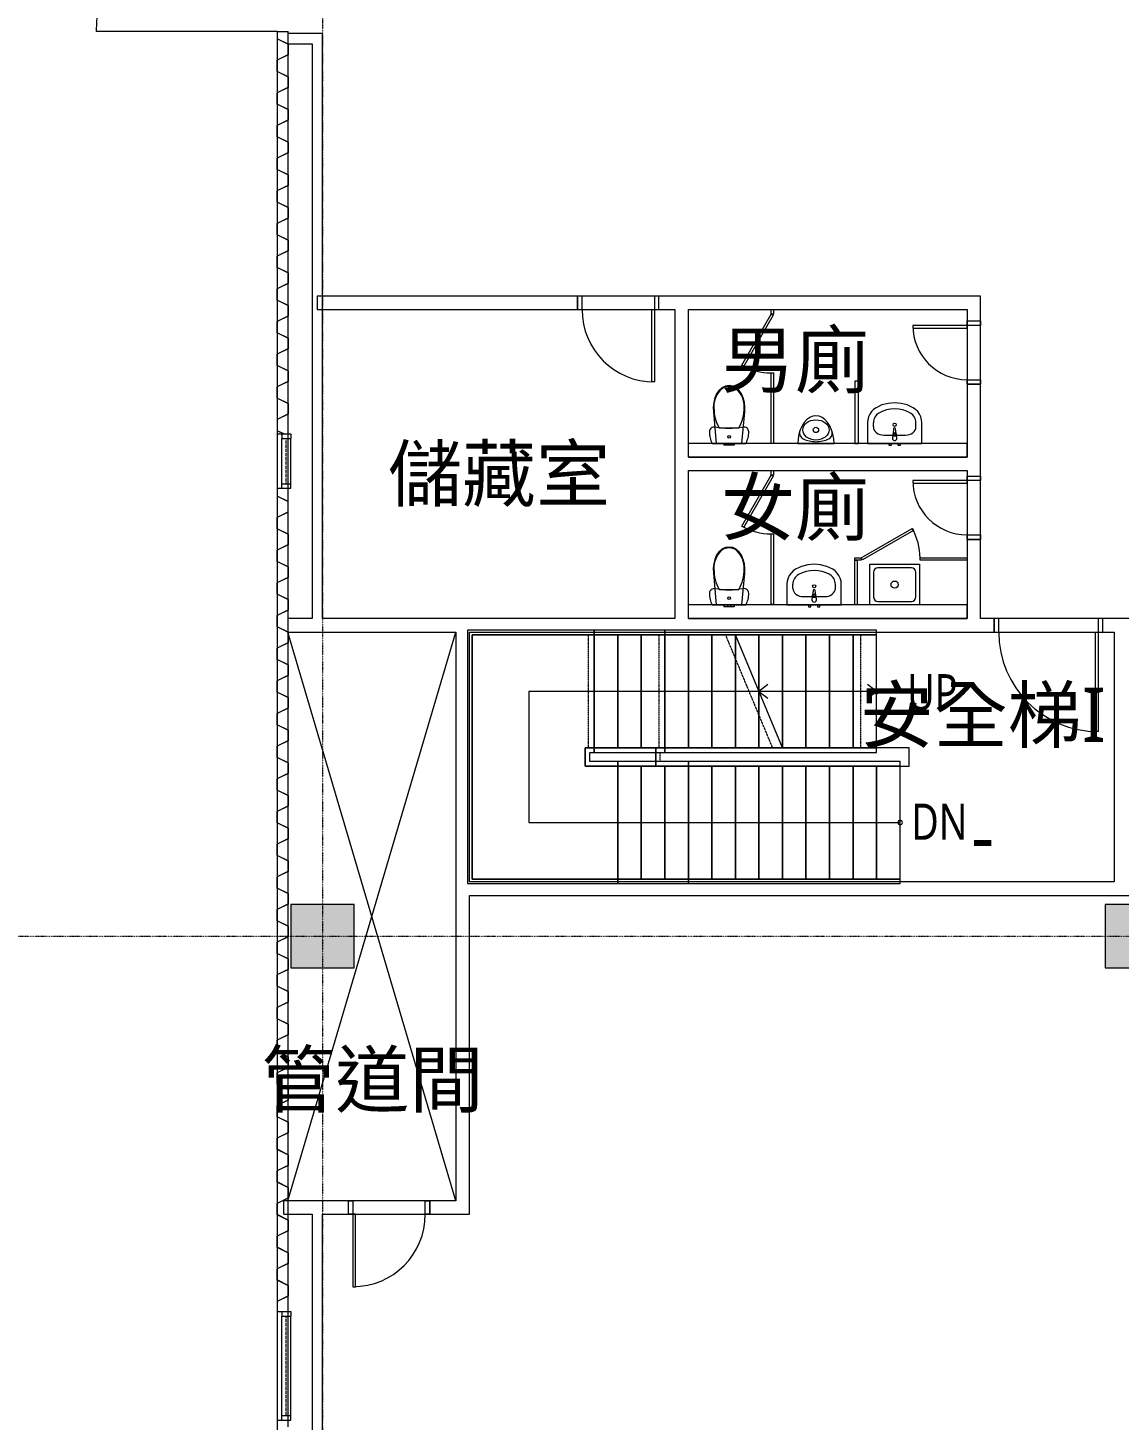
# Model space of a CAD drawing. Extents: x -32000 to 290600, y -29000 to 131250.
# Drawn here: x -3256 to 8806, y 54650 to 70039 of the extents above; entities that cross this region are included whole.
import ezdxf
from ezdxf.enums import TextEntityAlignment as Align

# ---------------------------------------------------------------- set-up
doc = ezdxf.new("R2010")
doc.units = 0
doc.header["$LTSCALE"] = 10
for name, pattern in [('H12PL3$0$HIDDEN', [0.4, 0.3, -0.1]), ('H12PL3$0$JJP_三點線', [0.9, 0.3, -0.15, 0, -0.15, 0, -0.15, 0, -0.15]), ('H12PL3$0$JJP_虛線(退縮線、投影線、地下室範圍、非屬本工程、圖面分區)', [0.45, 0.3, -0.15]), ('H12PL3$0$虛線', [0.846667, 0.423333, -0.423333]), ('XFM7P30ICA$0$H12PL3$0$HIDDEN', [0.4, 0.3, -0.1]), ('XFM7P30ICA$0$H12PL3$0$JJP_三點線', [0.9, 0.3, -0.15, 0, -0.15, 0, -0.15, 0, -0.15])]:
    doc.linetypes.add(name, pattern=pattern)
for name, color, linetype in [('H12PL3$0$A-OBJE-2D', 252, 'Continuous'), ('H12PL3$0$A-OBJE-TOIL.3D', 252, 'Continuous'), ('H12PL3$0$A-STRS', 252, 'Continuous'), ('H12PL3$0$A-TEXT', 252, 'Continuous'), ('H12PL3$0$A-WALL-EX', 252, 'Continuous'), ('H12PL3$0$A-WALL-IN', 252, 'Continuous'), ('H12PL3$0$A-ZONE', 252, 'Continuous'), ('H12PL3$0$Door', 252, 'Continuous'), ('H12PL3$0$S-COL', 252, 'Continuous'), ('H12PL3$0$S-GRID', 252, 'Continuous'), ('H12PL3$0$S-SLAB-SHOW', 252, 'Continuous'), ('H12PL3$0$Window', 252, 'Continuous'), ('XFM7P30ICA$0$H12PL3$0$A-WALL-EX', 252, 'Continuous'), ('XFM7P30ICA$0$H12PL3$0$A-WALL-IN', 252, 'Continuous'), ('XFM7P30ICA$0$H12PL3$0$Door', 252, 'Continuous'), ('XFM7P30ICA$0$H12PL3$0$Hattch', 252, 'Continuous'), ('XFM7P30ICA$0$H12PL3$0$S-COL', 252, 'Continuous'), ('XFM7P30ICA$0$H12PL3$0$S-GRID', 252, 'Continuous'), ('XFM7P30ICA$0$H12PL3$0$Window', 252, 'Continuous')]:
    doc.layers.add(name, color=color, linetype=linetype)
doc.styles.add('H12PL3$0$Standard', font='', dxfattribs={"width": 0.8})
doc.styles.get('H12PL3$0$Standard').set_extended_font_data('Microsoft JhengHei')

# ---------------------------------------------------------------- blocks, each defined once
blk = doc.blocks.new('H12PL3')
at = {"layer": 'H12PL3$0$A-OBJE-2D', "lineweight": 0}
for p, q in [((-380.5, 57075), (1475, 63360)), ((1475, 57075), (-380.5, 63360))]:
    blk.add_line(p, q, dxfattribs=at)
at = {"layer": 'H12PL3$0$A-OBJE-TOIL.3D', "lineweight": 0}
for p, q in [((4386.06, 65618.04), (4495, 65618.04)), ((4495, 65618.04), (4603.94, 65618.04)), ((6090.22, 65628.27), (6090.22, 65674.09)), ((6559.78, 65628.27), (6559.78, 65674.09)), ((4454.69, 65445), (4438, 65445)), ((4438, 65445), (4438, 65425)), ((4454.69, 65425), (4438, 65425)), ((4479, 65445), (4454.69, 65445)), ((4479, 65425), (4454.69, 65425)), ((4483.69, 65445), (4479, 65445)), ((4479, 65445), (4479, 65425)), ((4483.69, 65425), (4479, 65425)), ((4495, 65445), (4483.69, 65445)), ((4495, 65425), (4483.69, 65425)), ((4506.31, 65445), (4495, 65445)), ((4506.31, 65425), (4495, 65425)), ((4511, 65445), (4506.31, 65445)), ((4511, 65425), (4506.31, 65425)), ((4511, 65445), (4511, 65425)), ((4535.31, 65445), (4511, 65445)), ((4535.31, 65425), (4511, 65425)), ((4552, 65445), (4535.31, 65445)), ((4552, 65425), (4535.31, 65425)), ((4552, 65445), (4552, 65425)), ((6206.17, 65537.32), (6443.83, 65537.32)), ((6311.4, 65527.23), (6311.4, 65542.1)), ((6338.6, 65527.23), (6311.4, 65527.23)), ((6338.6, 65542.1), (6338.6, 65527.23)), ((6090, 64020), (6090, 63750)), ((6510, 64070), (6140, 64070)), ((6560, 63750), (6560, 64020)), ((5200.22, 63843.27), (5200.22, 63889.09)), ((5669.78, 63843.27), (5669.78, 63889.09)), ((4386.06, 63833.04), (4495, 63833.04)), ((4495, 63833.04), (4603.94, 63833.04)), ((5316.17, 63752.32), (5553.83, 63752.32)), ((5421.4, 63742.23), (5421.4, 63757.1)), ((5448.6, 63742.23), (5421.4, 63742.23)), ((5448.6, 63757.1), (5448.6, 63742.23)), ((4454.69, 63660), (4438, 63660)), ((4438, 63660), (4438, 63640)), ((4454.69, 63640), (4438, 63640)), ((4479, 63660), (4454.69, 63660)), ((4479, 63640), (4454.69, 63640)), ((4483.69, 63660), (4479, 63660)), ((4479, 63660), (4479, 63640)), ((4483.69, 63640), (4479, 63640)), ((4495, 63660), (4483.69, 63660)), ((4495, 63640), (4483.69, 63640)), ((4506.31, 63660), (4495, 63660)), ((4506.31, 63640), (4495, 63640)), ((4511, 63660), (4506.31, 63660)), ((4511, 63640), (4506.31, 63640)), ((4511, 63660), (4511, 63640)), ((4535.31, 63660), (4511, 63660)), ((4535.31, 63640), (4511, 63640)), ((4552, 63660), (4535.31, 63660)), ((4552, 63640), (4535.31, 63640)), ((4552, 63660), (4552, 63640)), ((6140, 63700), (6510, 63700))]:
    blk.add_line(p, q, dxfattribs=at)
at = {"layer": 'H12PL3$0$A-OBJE-TOIL.3D', "lineweight": 0, "flags": 128}
for points in [[(4981.65, 66862.5), (4656.65, 66299.58), (4635, 66312.08), (4960, 66875)], [(4985, 66875), (4960, 66875), (4960, 66925), (4985, 66925)], [(4985, 65445), (4960, 65445), (4960, 66225), (4985, 66225)], [(4664.42, 65898.43), (4652.02, 65948.17), (4633, 65995.11), (4607.4, 66032.31), (4574.36, 66060.82), (4536.05, 66078.78), (4495, 66085), (4453.95, 66078.78), (4415.64, 66060.82), (4382.6, 66032.31), (4357, 65995.11), (4337.98, 65948.17), (4325.58, 65898.43), (4320.09, 65847.08), (4321.65, 65795.38), (4354.03, 65445), (4635.97, 65445), (4668.35, 65795.38), (4669.91, 65847.08)], [(5885, 65445), (5925, 65445), (5925, 66135), (5885, 66135)], [(6625, 65445), (6625, 65674.09), (6622.11, 65707.81), (6613.51, 65740.46), (6599.5, 65770.98), (6580.51, 65798.41), (6557.15, 65821.86), (6530.17, 65840.59), (6464.98, 65870.53), (6395.96, 65888.83), (6325, 65894.99), (6254.04, 65888.83), (6185.02, 65870.53), (6119.83, 65840.59), (6092.85, 65821.86), (6069.49, 65798.41), (6050.5, 65770.98), (6036.49, 65740.46), (6027.89, 65707.81), (6025, 65674.09), (6025, 65445)], [(5655, 65445), (5651.96, 65497.96), (5642.94, 65549.32), (5628.21, 65597.5), (5608.21, 65641.05), (5583.56, 65678.64), (5555, 65709.14), (5523.4, 65731.61), (5489.73, 65745.37), (5455, 65750), (5420.27, 65745.37), (5386.6, 65731.61), (5355, 65709.14), (5326.44, 65678.64), (5301.79, 65641.05), (5281.79, 65597.5), (5267.06, 65549.32), (5258.04, 65497.96), (5255, 65445), (5455, 65445)], [(4681.77, 65445), (4688.87, 65460.07), (4695.07, 65475.54), (4700.36, 65491.34), (4704.71, 65507.43), (4708.11, 65523.74), (4710.55, 65540.22), (4712.01, 65556.82), (4712.5, 65573.48), (4711.22, 65585.01), (4707.43, 65595.98), (4701.33, 65605.85), (4693.21, 65614.15), (4683.46, 65620.45), (4672.57, 65624.47), (4661.06, 65625.99), (4649.5, 65624.95), (4611.22, 65618.17), (4572.64, 65613.31), (4533.87, 65610.39), (4495, 65609.42), (4456.13, 65610.39), (4417.36, 65613.31), (4378.78, 65618.17), (4340.5, 65624.95), (4328.94, 65625.99), (4317.43, 65624.47), (4306.54, 65620.45), (4296.79, 65614.15), (4288.67, 65605.85), (4282.57, 65595.98), (4278.78, 65585.01), (4277.5, 65573.48), (4277.99, 65556.82), (4279.45, 65540.22), (4281.89, 65523.74), (4285.29, 65507.43), (4289.64, 65491.34), (4294.93, 65475.54), (4301.13, 65460.07), (4308.23, 65445)], [(6288.5, 65445), (6261.5, 65445), (6261.5, 65425), (6288.5, 65425)], [(6388.5, 65445), (6361.5, 65445), (6361.5, 65425), (6388.5, 65425)], [(4985, 65095), (4960, 65095), (4960, 65145), (4985, 65145)], [(4981.65, 65082.5), (4656.65, 64519.58), (4635, 64532.08), (4960, 65095)], [(5956.08, 64180), (6519, 64505), (6531.5, 64483.35), (5968.58, 64158.35)], [(4985, 63665), (4960, 63665), (4960, 64445), (4985, 64445)], [(4664.42, 64113.43), (4652.02, 64163.17), (4633, 64210.11), (4607.4, 64247.31), (4574.36, 64275.82), (4536.05, 64293.78), (4495, 64300), (4453.95, 64293.78), (4415.64, 64275.82), (4382.6, 64247.31), (4357, 64210.11), (4337.98, 64163.17), (4325.58, 64113.43), (4320.09, 64062.08), (4321.65, 64010.38), (4354.03, 63660), (4635.97, 63660), (4668.35, 64010.38), (4669.91, 64062.08)], [(5956.08, 64180), (5956.08, 64155), (5885, 64155), (5885, 64180)], [(7125, 64180), (7125, 64155), (6606.08, 64155), (6606.08, 64180)], [(5735, 63660), (5735, 63889.09), (5732.11, 63922.81), (5723.51, 63955.46), (5709.5, 63985.98), (5690.51, 64013.41), (5667.15, 64036.86), (5640.17, 64055.59), (5574.98, 64085.53), (5505.96, 64103.83), (5435, 64109.99), (5364.04, 64103.83), (5295.02, 64085.53), (5229.83, 64055.59), (5202.85, 64036.86), (5179.49, 64013.41), (5160.5, 63985.98), (5146.49, 63955.46), (5137.89, 63922.81), (5135, 63889.09), (5135, 63660)], [(5910, 63660), (5885, 63660), (5885, 64155), (5910, 64155)], [(6050, 64110), (6600, 64110), (6600, 63660), (6050, 63660)], [(4681.77, 63660), (4688.87, 63675.07), (4695.07, 63690.54), (4700.36, 63706.34), (4704.71, 63722.43), (4708.11, 63738.74), (4710.55, 63755.22), (4712.01, 63771.82), (4712.5, 63788.48), (4711.22, 63800.01), (4707.43, 63810.98), (4701.33, 63820.85), (4693.21, 63829.15), (4683.46, 63835.45), (4672.57, 63839.47), (4661.06, 63840.99), (4649.5, 63839.95), (4611.22, 63833.17), (4572.64, 63828.31), (4533.87, 63825.39), (4495, 63824.42), (4456.13, 63825.39), (4417.36, 63828.31), (4378.78, 63833.17), (4340.5, 63839.95), (4328.94, 63840.99), (4317.43, 63839.47), (4306.54, 63835.45), (4296.79, 63829.15), (4288.67, 63820.85), (4282.57, 63810.98), (4278.78, 63800.01), (4277.5, 63788.48), (4277.99, 63771.82), (4279.45, 63755.22), (4281.89, 63738.74), (4285.29, 63722.43), (4289.64, 63706.34), (4294.93, 63690.54), (4301.13, 63675.07), (4308.23, 63660)], [(5398.5, 63660), (5371.5, 63660), (5371.5, 63640), (5398.5, 63640)], [(5498.5, 63660), (5471.5, 63660), (5471.5, 63640), (5498.5, 63640)]]:
    blk.add_lwpolyline(points, close=True, dxfattribs=at)
for points in [[(6350, 65502.32), (6346, 65544.27, 0.12101958), (6342.73, 65553.78), (6336.1, 65606.72, 0.88256628), (6313.9, 65606.72), (6307.27, 65553.78, 0.12101958), (6304, 65544.27), (6300, 65502.32, 1)], [(5460, 63717.32), (5456, 63759.27, 0.12101958), (5452.73, 63768.78), (5446.1, 63821.72, 0.88256628), (5423.9, 63821.72), (5417.27, 63768.78, 0.12101958), (5414, 63759.27), (5410, 63717.32, 1)]]:
    blk.add_lwpolyline(points, format="xyb", close=True, dxfattribs=at)
for points in [[(7125, 65445), (4045, 65445)], [(4045, 65295), (4045, 65445)], [(7125, 65295), (7125, 65445)], [(4045, 65295), (7125, 65295)], [(7125, 63660), (4045, 63660)], [(4045, 63510), (4045, 63660)], [(7125, 63510), (7125, 63660)], [(4045, 63510), (7125, 63510)]]:
    blk.add_lwpolyline(points, dxfattribs=at)
at = {"layer": 'H12PL3$0$A-OBJE-TOIL.3D', "lineweight": 0}
for centre, radius in [((5455, 65595), 30), ((6325, 65652.14), 17.5), ((5435, 63867.14), 17.5), ((6325, 63885), 40)]:
    blk.add_circle(centre, radius, dxfattribs=at)
for centre, radius, start, end in [((4960, 66875), 650, 240, 270), ((5343.21, 65560.27), 70.02, 169.18547, 244.54742), ((5566.79, 65560.27), 70.02, 295.452578, 10.81453), ((6325, 65542.37), 21.09, 32.771025, 147.228975), ((5455, 65795.15), 330.15, 244.547422, 270), ((5455, 65795.15), 330.15, 270, 295.452578), ((6325, 65542.1), 13.6, 0, 180), ((4960, 65095), 650, 240, 270), ((5956.08, 64180), 650, 0, 30), ((6140, 64020), 50, 90, 180), ((6510, 64020), 50, 0, 90), ((5435, 63757.37), 21.09, 32.771025, 147.228975), ((5435, 63757.1), 13.6, 0, 180), ((6140, 63750), 50, 180, 270), ((6510, 63750), 50, 270, 0)]:
    blk.add_arc(centre, radius, start, end, dxfattribs=at)
for centre, major_axis, ratio, start_param, end_param in [((4584.46, 65857.3), (0, 257.06), 0.99937656, 0.7259352, 1.62652376), ((4495.81, 65937.76), (0, 138.61), 0.99937656, 0.00586087, 0.63250464), ((4494.19, 65937.76), (0, 138.61), 0.99937656, 5.65068079, 6.27732457), ((4405.54, 65857.3), (0, 257.06), 0.99937656, 4.65665775, 5.55724631), ((4753.1, 65832.94), (0, 425.52), 0.99937656, 1.5471782, 2.10019876), ((4236.9, 65832.94), (0, 425.52), 0.99937656, 4.18298425, 4.7360048), ((6206.15, 65674.09), (0, 121.2), 0.95652174, 0.49697483, 1.57079633), ((6325, 65445), (0, 381.82), 0.95652174, 5.78621047, 6.78016015), ((6443.85, 65674.09), (0, 121.2), 0.95652174, 4.71238898, 5.78621048), ((6206.3, 65628.27), (116.07, 0), 0.78364566, 3.14159265, 4.71238898), ((6443.7, 65628.27), (116.07, 0), 0.78364566, 4.71238898, 6.28318531), ((4584.46, 64072.3), (0, 257.06), 0.99937656, 0.7259352, 1.62652376), ((4495.81, 64152.76), (0, 138.61), 0.99937656, 0.00586087, 0.63250464), ((4494.19, 64152.76), (0, 138.61), 0.99937656, 5.65068079, 6.27732457), ((4405.54, 64072.3), (0, 257.06), 0.99937656, 4.65665775, 5.55724631), ((4753.1, 64047.94), (0, 425.52), 0.99937656, 1.5471782, 2.10019876), ((4236.9, 64047.94), (0, 425.52), 0.99937656, 4.18298425, 4.7360048), ((5435, 63660), (0, 381.82), 0.95652174, 5.78621047, 6.78016015), ((5316.15, 63889.09), (0, 121.2), 0.95652174, 0.49697483, 1.57079633), ((5553.85, 63889.09), (0, 121.2), 0.95652174, 4.71238898, 5.78621048), ((5316.3, 63843.27), (116.07, 0), 0.78364566, 3.14159265, 4.71238898), ((5553.7, 63843.27), (116.07, 0), 0.78364566, 4.71238898, 6.28318531)]:
    blk.add_ellipse(centre, major_axis=major_axis, ratio=ratio, start_param=start_param, end_param=end_param, dxfattribs=at)
for centre, major_axis, ratio in [((5455, 65595), (145, 0), 0.77241379), ((4495, 65519.98), (15, 0), 0.99972383), ((4495, 63734.98), (15, 0), 0.99972383)]:
    blk.add_ellipse(centre, major_axis=major_axis, ratio=ratio, dxfattribs=at)
at = {"layer": 'H12PL3$0$A-STRS', "linetype": 'H12PL3$0$JJP_虛線(退縮線、投影線、地下室範圍、非屬本工程、圖面分區)', "lineweight": 0}
for p, q in [((3785, 63380), (1605, 63380)), ((1605, 63380), (1605, 60580)), ((1655, 60630), (1655, 63330)), ((1655, 63330), (3785, 63330)), ((1655, 63330), (1655, 60630)), ((3785, 63330), (1655, 63330)), ((2937.34, 63330), (2937.34, 62080)), ((3717.34, 63330), (3717.34, 62080)), ((4435.89, 63380), (3785, 63380)), ((3785, 63380), (3785, 63330)), ((3785, 63330), (3785, 63380)), ((3785, 63330), (4456.69, 63330)), ((3785, 62080), (3785, 63330)), ((3785, 62080), (3785, 63330)), ((3785, 62080), (3785, 63330)), ((4045, 63330), (3785, 63330)), ((3785, 63330), (3785, 62080)), ((3785, 62080), (3785, 63330)), ((4045, 62080), (4045, 63330)), ((4305, 63330), (4045, 63330)), ((4045, 63330), (4045, 62080)), ((4045, 62080), (4045, 63330)), ((4305, 62080), (4305, 63330)), ((4456.69, 63330), (4305, 63330)), ((4305, 63330), (4305, 62080)), ((4305, 62080), (4305, 63330)), ((4976.69, 62080), (4456.69, 63330)), ((5945.91, 63330), (5945.91, 62080)), ((5945.91, 63330), (5945.91, 62080)), ((4565, 62080), (4565, 63069.64)), ((4565, 63069.64), (4565, 62080)), ((4565, 62080), (4565, 63069.64)), ((4825, 62080), (4825, 62444.64)), ((4825, 62444.64), (4825, 62080)), ((4825, 62080), (4825, 62444.64)), ((3785, 62080), (3685, 62080)), ((3685, 62080), (3685, 61880)), ((3685, 61880), (3685, 62080)), ((3685, 62080), (3785, 62080)), ((3735, 61930), (3735, 62030)), ((3735, 62030), (3785, 62030)), ((4976.69, 62080), (3785, 62080)), ((3785, 62080), (3785, 62030)), ((3785, 62030), (3785, 62080)), ((3785, 62080), (4045, 62080)), ((3785, 62030), (4997.49, 62030)), ((4045, 62080), (4305, 62080)), ((4305, 62080), (4565, 62080)), ((4565, 62080), (4825, 62080)), ((4825, 62080), (4976.69, 62080)), ((3265, 61880), (3265, 60630)), ((3685, 61880), (4045, 61880)), ((4045, 61880), (3685, 61880)), ((4045, 61930), (3735, 61930)), ((4045, 61880), (4045, 61930)), ((6385, 61930), (4045, 61930)), ((4045, 61930), (4045, 61880)), ((4045, 61880), (6385, 61880)), ((4045, 61880), (4045, 60630)), ((4045, 61880), (4045, 60630)), ((4045, 61880), (4045, 60630)), ((4045, 60630), (4045, 61880)), ((4305, 61880), (4045, 61880)), ((4045, 61880), (4045, 60630)), ((4305, 61880), (4305, 60630)), ((4305, 60630), (4305, 61880)), ((4305, 61880), (4305, 60630)), ((4565, 61880), (4305, 61880)), ((4565, 61880), (4565, 60630)), ((4565, 60630), (4565, 61880)), ((4565, 61880), (4565, 60630)), ((4825, 61880), (4565, 61880)), ((4825, 61880), (4825, 60630)), ((4825, 60630), (4825, 61880)), ((4825, 61880), (4825, 60630)), ((5085, 61880), (4825, 61880)), ((5085, 61880), (5085, 60630)), ((5085, 60630), (5085, 61880)), ((5085, 61880), (5085, 60630)), ((5345, 61880), (5085, 61880)), ((5345, 61880), (5345, 60630)), ((5345, 60630), (5345, 61880)), ((5345, 61880), (5345, 60630)), ((5605, 61880), (5345, 61880)), ((5605, 61880), (5605, 60630)), ((5605, 60630), (5605, 61880)), ((5605, 61880), (5605, 60630)), ((5865, 61880), (5605, 61880)), ((5865, 61880), (5865, 60630)), ((5865, 60630), (5865, 61880)), ((5865, 61880), (5865, 60630)), ((6125, 61880), (5865, 61880)), ((6125, 61880), (6125, 60630)), ((6125, 60630), (6125, 61880)), ((6125, 61880), (6125, 60630)), ((6385, 61880), (6125, 61880)), ((6385, 61880), (6385, 61930)), ((6385, 60630), (6385, 61880)), ((1605, 60580), (4045, 60580)), ((4045, 60630), (1655, 60630)), ((1655, 60630), (4045, 60630)), ((4045, 60580), (4045, 60630)), ((6385, 60630), (4045, 60630)), ((4045, 60630), (4045, 60580)), ((4045, 60630), (4305, 60630)), ((4045, 60580), (6385, 60580)), ((4305, 60630), (4565, 60630)), ((4565, 60630), (4825, 60630)), ((4825, 60630), (5085, 60630)), ((5085, 60630), (5345, 60630)), ((5345, 60630), (5605, 60630)), ((5605, 60630), (5865, 60630)), ((5865, 60630), (6125, 60630)), ((6125, 60630), (6385, 60630)), ((6385, 60580), (6385, 60630))]:
    blk.add_line(p, q, dxfattribs=at)
at = {"layer": 'H12PL3$0$A-STRS', "lineweight": 0}
for p, q in [((3005, 63380), (1605, 63380)), ((1605, 63380), (1605, 60580)), ((1655, 60630), (1655, 63330)), ((1655, 63330), (3005, 63330)), ((1655, 63330), (1655, 60630)), ((2937.34, 63330), (1655, 63330)), ((1655, 63330), (1655, 60630)), ((3005, 63330), (1655, 63330)), ((3005, 63330), (2937.34, 63330)), ((6125, 63380), (3005, 63380)), ((3005, 63380), (3005, 63330)), ((3005, 63330), (3005, 63380)), ((3005, 63330), (6125, 63330)), ((6125, 63330), (3005, 63330)), ((3005, 62080), (3005, 63330)), ((3005, 62080), (3005, 63330)), ((3005, 62080), (3005, 63330)), ((3265, 63330), (3005, 63330)), ((3005, 63330), (3005, 62080)), ((3005, 62080), (3005, 63330)), ((3265, 62080), (3265, 63330)), ((3525, 63330), (3265, 63330)), ((3265, 63330), (3265, 62080)), ((3265, 62080), (3265, 63330)), ((3525, 62080), (3525, 63330)), ((3785, 63330), (3525, 63330)), ((3525, 63330), (3525, 62080)), ((3525, 62080), (3525, 63330)), ((3785, 62080), (3785, 63330)), ((4045, 63330), (3785, 63330)), ((3785, 63330), (3785, 62080)), ((3785, 62080), (3785, 63330)), ((4045, 62080), (4045, 63330)), ((4305, 63330), (4045, 63330)), ((4045, 63330), (4045, 62080)), ((4045, 62080), (4045, 63330)), ((4305, 62080), (4305, 63330)), ((4565, 63330), (4305, 63330)), ((4305, 63330), (4305, 62080)), ((4305, 62080), (4305, 63330)), ((6125, 63380), (4544.2, 63380)), ((4565, 63330), (6125, 63330)), ((6125, 63330), (4565, 63330)), ((4825, 63330), (4565, 63330)), ((5085, 62080), (4565, 63330)), ((4565, 62080), (4565, 63330)), ((4825, 63330), (4565, 63330)), ((4565, 63330), (4565, 62080)), ((4565, 62080), (4565, 63330)), ((4825, 62705), (4825, 63330)), ((5085, 63330), (4825, 63330)), ((4825, 63330), (4825, 62705)), ((4825, 62705), (4825, 63330)), ((4825, 62080), (4825, 63330)), ((5085, 63330), (4825, 63330)), ((4825, 63330), (4825, 62080)), ((4825, 62080), (4825, 63330)), ((5085, 62080), (5085, 63330)), ((5345, 63330), (5085, 63330)), ((5085, 63330), (5085, 62080)), ((5085, 62080), (5085, 63330)), ((5085, 62080), (5085, 63330)), ((5345, 63330), (5085, 63330)), ((5085, 63330), (5085, 62080)), ((5085, 62080), (5085, 63330)), ((5345, 62080), (5345, 63330)), ((5605, 63330), (5345, 63330)), ((5345, 63330), (5345, 62080)), ((5345, 62080), (5345, 63330)), ((5345, 62080), (5345, 63330)), ((5605, 63330), (5345, 63330)), ((5345, 63330), (5345, 62080)), ((5345, 62080), (5345, 63330)), ((5605, 62080), (5605, 63330)), ((5865, 63330), (5605, 63330)), ((5605, 63330), (5605, 62080)), ((5605, 62080), (5605, 63330)), ((5605, 62080), (5605, 63330)), ((5865, 63330), (5605, 63330)), ((5605, 63330), (5605, 62080)), ((5605, 62080), (5605, 63330)), ((5865, 62080), (5865, 63330)), ((6125, 63330), (5865, 63330)), ((5865, 63330), (5865, 62080)), ((5865, 62080), (5865, 63330)), ((5865, 62080), (5865, 63330)), ((6125, 63330), (5865, 63330)), ((5865, 63330), (5865, 62080)), ((5865, 62080), (5865, 63330)), ((6125, 63330), (6125, 63380)), ((6125, 63330), (6125, 63380)), ((6125, 62080), (6125, 63330)), ((6125, 62080), (6125, 63330)), ((6125, 62080), (6125, 63330)), ((6125, 62080), (6125, 63330)), ((3005, 62705), (2280, 62705)), ((2280, 62705), (2280, 61255)), ((5865, 62705), (3005, 62705)), ((4925, 62780), (4825, 62705)), ((5865, 62705), (4825, 62705)), ((4825, 62705), (4925, 62630)), ((6125, 62705), (5865, 62705)), ((6125, 62705), (5865, 62705)), ((6125, 62705), (6025, 62780)), ((6025, 62630), (6125, 62705)), ((3005, 62080), (2905, 62080)), ((2905, 62080), (2905, 61880)), ((2905, 61880), (2905, 62080)), ((2905, 62080), (2937.34, 62080)), ((2905, 61880), (2905, 62080)), ((2905, 62080), (3005, 62080)), ((2937.34, 62080), (3005, 62080)), ((2955, 61930), (2955, 62030)), ((2955, 62030), (3005, 62030)), ((6125, 62080), (3005, 62080)), ((3005, 62080), (3005, 62030)), ((3005, 62030), (3005, 62080)), ((3005, 62080), (6125, 62080)), ((3005, 62080), (3265, 62080)), ((3005, 62030), (6125, 62030)), ((3265, 62080), (3525, 62080)), ((3525, 62080), (3785, 62080)), ((3785, 62080), (4045, 62080)), ((4045, 62080), (4305, 62080)), ((4305, 62080), (4565, 62080)), ((4565, 62080), (4825, 62080)), ((4825, 62080), (5085, 62080)), ((6125, 62080), (5085, 62080)), ((5085, 62080), (6125, 62080)), ((5085, 62080), (5345, 62080)), ((5085, 62080), (5345, 62080)), ((5105.8, 62030), (6125, 62030)), ((5345, 62080), (5605, 62080)), ((5345, 62080), (5605, 62080)), ((5605, 62080), (5865, 62080)), ((5605, 62080), (5865, 62080)), ((5865, 62080), (6125, 62080)), ((5865, 62080), (6125, 62080)), ((6125, 62030), (6125, 62080)), ((6125, 62030), (6125, 62080)), ((2905, 61880), (3265, 61880)), ((3265, 61880), (2905, 61880)), ((3265, 61880), (2905, 61880)), ((3265, 61930), (2955, 61930)), ((3265, 61880), (3265, 61930)), ((6385, 61930), (3265, 61930)), ((3265, 61930), (3265, 61880)), ((3265, 61880), (6385, 61880)), ((6385, 61880), (3265, 61880)), ((3265, 61880), (3265, 60630)), ((3265, 61880), (3265, 60630)), ((3265, 60630), (3265, 61880)), ((3525, 61880), (3265, 61880)), ((3265, 61880), (3265, 60630)), ((3525, 61880), (3525, 60630)), ((3525, 60630), (3525, 61880)), ((3525, 61880), (3525, 60630)), ((3785, 61880), (3525, 61880)), ((3785, 61880), (3785, 60630)), ((3785, 60630), (3785, 61880)), ((3785, 61880), (3785, 60630)), ((4045, 61880), (3785, 61880)), ((4045, 61880), (4045, 60630)), ((4045, 60630), (4045, 61880)), ((4045, 61880), (4045, 60630)), ((4305, 61880), (4045, 61880)), ((4305, 61880), (4305, 60630)), ((4305, 60630), (4305, 61880)), ((4305, 61880), (4305, 60630)), ((4565, 61880), (4305, 61880)), ((4565, 61880), (4565, 60630)), ((4565, 60630), (4565, 61880)), ((4565, 61880), (4565, 60630)), ((4825, 61880), (4565, 61880)), ((4825, 61880), (4825, 60630)), ((4825, 60630), (4825, 61880)), ((4825, 61880), (4825, 60630)), ((5085, 61880), (4825, 61880)), ((5085, 61880), (5085, 60630)), ((5085, 60630), (5085, 61880)), ((5085, 61880), (5085, 60630)), ((5345, 61880), (5085, 61880)), ((5345, 61880), (5345, 60630)), ((5345, 60630), (5345, 61880)), ((5345, 61880), (5345, 60630)), ((5605, 61880), (5345, 61880)), ((5605, 61880), (5605, 60630)), ((5605, 60630), (5605, 61880)), ((5605, 61880), (5605, 60630)), ((5865, 61880), (5605, 61880)), ((5865, 61880), (5865, 60630)), ((5865, 60630), (5865, 61880)), ((5865, 61880), (5865, 60630)), ((6125, 61880), (5865, 61880)), ((6125, 61880), (6125, 60630)), ((6125, 60630), (6125, 61880)), ((6125, 61880), (6125, 60630)), ((6385, 61880), (6125, 61880)), ((6385, 61880), (6385, 61930)), ((6385, 60630), (6385, 61880)), ((6385, 60630), (6385, 61880)), ((2280, 61255), (3265, 61255)), ((3265, 61255), (6125, 61255)), ((6125, 61255), (6385, 61255)), ((1605, 60580), (3265, 60580)), ((3265, 60630), (1655, 60630)), ((1655, 60630), (3265, 60630)), ((1655, 60630), (3265, 60630)), ((3265, 60580), (3265, 60630)), ((6385, 60630), (3265, 60630)), ((3265, 60630), (3265, 60580)), ((3265, 60630), (6385, 60630)), ((3265, 60630), (3525, 60630)), ((3265, 60580), (6385, 60580)), ((3525, 60630), (3785, 60630)), ((3785, 60630), (4045, 60630)), ((4045, 60630), (4305, 60630)), ((4305, 60630), (4565, 60630)), ((4565, 60630), (4825, 60630)), ((4825, 60630), (5085, 60630)), ((5085, 60630), (5345, 60630)), ((5345, 60630), (5605, 60630)), ((5605, 60630), (5865, 60630)), ((5865, 60630), (6125, 60630)), ((6125, 60630), (6385, 60630)), ((6385, 60580), (6385, 60630))]:
    blk.add_line(p, q, dxfattribs=at)
at = {"layer": 'H12PL3$0$A-STRS', "linetype": 'H12PL3$0$虛線', "lineweight": 0}
for p, q in [((1655, 63330), (1655, 60630)), ((3717.34, 63330), (1655, 63330)), ((3785, 63330), (3717.34, 63330)), ((4456.69, 63330), (3785, 63330)), ((3685, 61880), (3685, 62080)), ((3685, 62080), (3717.34, 62080)), ((3717.34, 62080), (3785, 62080)), ((3785, 62080), (4976.69, 62080)), ((4045, 61880), (3685, 61880)), ((6385, 61880), (4045, 61880)), ((6385, 60630), (6385, 61880)), ((1655, 60630), (4045, 60630)), ((4045, 60630), (6385, 60630))]:
    blk.add_line(p, q, dxfattribs=at)
at = {"layer": 'H12PL3$0$A-STRS', "lineweight": 0, "flags": 128}
for points in [[(6125, 62730, 1), (6125, 62680, 1)], [(6385, 61280, 1), (6385, 61230, 1)]]:
    blk.add_lwpolyline(points, format="xyb", close=True, dxfattribs=at)
at = {"layer": 'H12PL3$0$A-WALL-EX', "lineweight": 0}
for p, q in [((-500, 70000), (-385, 70000)), ((-385, 70000), (-380, 70000)), ((-500, 65550), (-380, 65550)), ((-500, 65550), (-500, 64950)), ((-380, 64950), (-380, 65550)), ((-500, 64950), (-380, 64950)), ((-500, 55850), (-380, 55850)), ((-500, 55850), (-500, 54650)), ((-380, 54650), (-380, 55850)), ((-500, 54650), (-380, 54650))]:
    blk.add_line(p, q, dxfattribs=at)
at = {"layer": 'H12PL3$0$A-WALL-EX', "lineweight": 0, "flags": 128}
for points in [[(-500, 70000), (-500, 65550)], [(-380, 65550), (-380, 70000)], [(-500, 64950), (-500, 55850)], [(-380, 55850), (-380, 64950)], [(-500, 54650), (-500, 31110)]]:
    blk.add_lwpolyline(points, dxfattribs=at)
at = {"layer": 'H12PL3$0$A-WALL-IN', "lineweight": 0}
for p, q in [((2820, 66925), (2820, 67075)), ((3720, 66925), (3720, 67075)), ((7125, 66800), (7275, 66800)), ((7125, 66100), (7275, 66100)), ((7125, 65085), (7275, 65085)), ((7125, 64385), (7275, 64385)), ((7425, 63360), (7425, 63510)), ((8625, 63360), (8625, 63510)), ((287.5, 56925), (287.5, 57075)), ((1187.5, 56925), (1187.5, 57075))]:
    blk.add_line(p, q, dxfattribs=at)
at = {"layer": 'H12PL3$0$A-WALL-IN', "lineweight": 0, "flags": 128}
for points in [[(-112.49, 69975.5), (-380, 69975.5)], [(-380, 69862.5), (-380, 69975.5)], [(0.51, 69975.5), (-112.49, 69975.5)], [(0.28, 67075), (0.51, 69975.5)], [(-380, 69862.5), (-112.5, 69862.5)], [(-112.5, 69862.5), (-112.99, 63510)], [(2820, 67075), (0.28, 67075)], [(3895, 67075), (3720, 67075)], [(4045, 67075), (3895, 67075)], [(7125, 67075), (4045, 67075)], [(7275, 67075), (7125, 67075)], [(7275, 66800), (7275, 67075)], [(0.01, 63510), (0.27, 66925)], [(0.27, 66925), (2820, 66925)], [(3720, 66925), (3895, 66925)], [(3895, 66925), (3895, 63510)], [(4045, 65295), (4045, 66925)], [(4045, 66925), (7125, 66925)], [(7125, 66925), (7125, 66800)], [(7125, 66100), (7125, 65295)], [(7275, 65085), (7275, 66100)], [(7125, 65295), (4045, 65295)], [(4045, 63510), (4045, 65145)], [(4045, 65145), (7125, 65145)], [(7125, 65145), (7125, 65085)], [(7125, 64385), (7125, 63510)], [(7275, 63510), (7275, 64385)], [(-112.99, 63510), (-380.5, 63510)], [(-380.5, 63510), (-380.5, 63360)], [(3895, 63510), (0.01, 63510)], [(7125, 63510), (4045, 63510)], [(7425, 63510), (7275, 63510)], [(8925, 63510), (8625, 63510)], [(-380.5, 63360), (1475, 63360)], [(1475, 63360), (1475, 60600)], [(1625, 63360), (7425, 63360)], [(1625, 60600), (1625, 63360)], [(8625, 63360), (8750, 63360)], [(8750, 63360), (8750, 60600)], [(1475, 60600), (1475, 60450)], [(8750, 60600), (1625, 60600)], [(1475, 60450), (1475, 57075)], [(1625, 60450), (13685, 60450)], [(1625, 57075), (1625, 60450)], [(287.5, 57075), (-425, 57075)], [(-425, 56925), (-425, 57075)], [(1475, 57075), (1187.5, 57075)], [(1625, 56925), (1625, 57075)], [(-425, 56925), (-113, 56925)], [(-113, 56925), (-113, 45385)], [(0, 45385), (0, 56925)], [(0, 56925), (287.5, 56925)], [(1187.5, 56925), (1625, 56925)]]:
    blk.add_lwpolyline(points, dxfattribs=at)
at = {"layer": 'H12PL3$0$Door', "lineweight": 0}
for p, q in [((-500, 70000), (-2500, 70000)), ((-500, 70000), (-385, 70000)), ((-500, 70000), (-385, 70000)), ((-385, 70000), (-380, 70000)), ((2870, 67075), (2820, 67075)), ((2820, 67075), (2820, 66925)), ((2870, 66925), (2870, 67075)), ((3720, 67075), (3670, 67075)), ((3670, 67075), (3670, 66925)), ((3720, 66925), (3720, 67075)), ((2820, 66925), (2870, 66925)), ((3640, 66125), (3640, 66925)), ((3640, 66925), (3670, 66925)), ((3670, 66925), (3670, 66125)), ((3670, 66925), (3720, 66925)), ((7125, 66750), (7125, 66800)), ((7125, 66800), (7275, 66800)), ((7275, 66800), (7275, 66750)), ((7125, 66750), (6525, 66750)), ((6525, 66750), (6525, 66720)), ((6525, 66720), (7125, 66720)), ((7125, 66720), (7125, 66750)), ((7275, 66750), (7125, 66750)), ((3670, 66125), (3640, 66125)), ((7125, 66100), (7125, 66150)), ((7125, 66150), (7275, 66150)), ((7275, 66100), (7125, 66100)), ((7275, 66150), (7275, 66100)), ((7125, 65035), (6525, 65035)), ((6525, 65035), (6525, 65005)), ((6525, 65005), (7125, 65005)), ((7125, 65035), (7125, 65085)), ((7125, 65085), (7275, 65085)), ((7125, 65005), (7125, 65035)), ((7275, 65035), (7125, 65035)), ((7275, 65085), (7275, 65035)), ((7125, 64385), (7125, 64435)), ((7125, 64435), (7275, 64435)), ((7275, 64385), (7125, 64385)), ((7275, 64435), (7275, 64385)), ((7475, 63510), (7425, 63510)), ((7425, 63510), (7425, 63360)), ((7475, 63360), (7475, 63510)), ((8625, 63510), (8575, 63510)), ((8575, 63510), (8575, 63360)), ((8625, 63360), (8625, 63510)), ((7425, 63360), (7475, 63360)), ((8545, 62260), (8545, 63360)), ((8545, 63360), (8575, 63360)), ((8575, 63360), (8575, 62260)), ((8575, 63360), (8625, 63360)), ((8575, 62260), (8545, 62260)), ((287.5, 56925), (287.5, 57075)), ((287.5, 57075), (337.5, 57075)), ((337.5, 57075), (337.5, 56925)), ((1137.5, 56925), (1137.5, 57075)), ((1137.5, 57075), (1187.5, 57075)), ((1187.5, 57075), (1187.5, 56925)), ((337.5, 56925), (287.5, 56925)), ((337.5, 56925), (337.5, 56125)), ((367.5, 56925), (337.5, 56925)), ((367.5, 56125), (367.5, 56925)), ((1187.5, 56925), (1137.5, 56925)), ((337.5, 56125), (367.5, 56125))]:
    blk.add_line(p, q, dxfattribs=at)
for centre, radius, start, end in [((-500, 70000), 2000, 90, 180), ((3670, 66925), 800, 180, 270), ((7125, 66750), 600, 180, 270), ((7125, 65035), 600, 180, 270), ((8575, 63360), 1100, 180, 270), ((337.5, 56925), 800, 270, 0)]:
    blk.add_arc(centre, radius, start, end, dxfattribs=at)
at = {"layer": 'H12PL3$0$S-COL', "lineweight": 0, "flags": 128}
for points in [[(-350, 59650), (350, 59650), (350, 60350), (-350, 60350)], [(8650, 59650), (9350, 59650), (9350, 60350), (8650, 60350)]]:
    blk.add_lwpolyline(points, close=True, dxfattribs=at)
at = {"layer": 'H12PL3$0$S-GRID', "linetype": 'H12PL3$0$JJP_三點線', "lineweight": 0}
for p, q in [((0, 128250), (0, -28000)), ((-29000, 60000), (289600, 60000))]:
    blk.add_line(p, q, dxfattribs=at)
at = {"layer": 'H12PL3$0$S-SLAB-SHOW', "lineweight": 0, "flags": 128}
blk.add_lwpolyline([(6125, 63360), (8750, 63360), (8750, 60600), (6385, 60600), (6385, 61880), (6485, 61880), (6485, 62080), (6125, 62080)], close=True, dxfattribs=at)
blk.add_lwpolyline([(6125, 63360), (8750, 63360), (8750, 60600), (6385, 60600), (6385, 61880), (6485, 61880), (6485, 62080), (6125, 62080)], close=True, dxfattribs=at)
at = {"layer": 'H12PL3$0$Window', "lineweight": 0}
for p, q in [((-450, 65550), (-350, 65550)), ((-450, 65550), (-450, 65500)), ((-450, 65000), (-450, 65500)), ((-450, 65500), (-350, 65500)), ((-350, 65550), (-350, 65500)), ((-350, 65000), (-350, 65500)), ((-450, 65000), (-350, 65000)), ((-450, 64950), (-450, 65000)), ((-450, 64950), (-350, 64950)), ((-350, 64950), (-350, 65000)), ((-450, 55850), (-350, 55850)), ((-450, 55850), (-450, 55800)), ((-450, 54700), (-450, 55800)), ((-450, 55800), (-350, 55800)), ((-350, 55850), (-350, 55800)), ((-350, 54700), (-350, 55800)), ((-450, 54700), (-350, 54700)), ((-450, 54650), (-450, 54700)), ((-450, 54650), (-350, 54650)), ((-350, 54650), (-350, 54700))]:
    blk.add_line(p, q, dxfattribs=at)
at = {"layer": 'H12PL3$0$Window', "linetype": 'H12PL3$0$HIDDEN', "lineweight": 0}
for p, q in [((-400, 65000), (-400, 65500)), ((-400, 54700), (-400, 55800))]:
    blk.add_line(p, q, dxfattribs=at)
at = {"layer": 'H12PL3$0$A-TEXT', "linetype": 'Continuous', "lineweight": 0, "char_height": 400, "attachment_point": 4, "style": 'H12PL3$0$Standard'}
for s, insert in [('\\A1;UP', (6463.75, 62692.85)), ('\\A1;DN', (6508.79, 61264.36))]:
    blk.add_mtext(s, dxfattribs=dict(at, insert=insert))
at = {"layer": 'H12PL3$0$A-ZONE', "style": 'H12PL3$0$Standard'}
for s, p in [('男廁', (5223.64, 66669.67)), ('儲藏室', (1951.98, 65411.8)), ('女廁', (5223.64, 65038.94)), ('安全梯I', (7297.91, 62745.24)), ('-', (7297.91, 61403.35)), ('管道間', (551.97, 58714.25))]:
    blk.add_text(s, height=600, dxfattribs=at).set_placement(p, align=Align.TOP_CENTER)
blk = doc.blocks.new('XFM7P30ICA$0$H12PL3')
at = {"layer": 'XFM7P30ICA$0$H12PL3$0$Hattch', "linetype": 'Continuous', "lineweight": 0}
for points in [[(-350, 59650), (350, 59650), (350, 60350), (-350, 60350)], [(8650, 59650), (9350, 59650), (9350, 60350), (8650, 60350)]]:
    blk.add_hatch(color=256, dxfattribs=at).paths.add_polyline_path(points)
at = {"layer": 'XFM7P30ICA$0$H12PL3$0$A-WALL-EX', "lineweight": 0}
for p, q in [((-500, 70000), (-385, 70000)), ((-385, 70000), (-380, 70000)), ((-500, 65550), (-380, 65550)), ((-500, 65550), (-500, 64950)), ((-380, 64950), (-380, 65550)), ((-500, 64950), (-380, 64950)), ((-500, 55850), (-380, 55850)), ((-500, 55850), (-500, 54650)), ((-380, 54650), (-380, 55850)), ((-500, 54650), (-380, 54650))]:
    blk.add_line(p, q, dxfattribs=at)
at = {"layer": 'XFM7P30ICA$0$H12PL3$0$A-WALL-EX', "lineweight": 0, "flags": 128}
for points in [[(-500, 70000), (-500, 65550)], [(-380, 65550), (-380, 70000)], [(-500, 64950), (-500, 55850)], [(-380, 55850), (-380, 64950)], [(-500, 54650), (-500, 31110)]]:
    blk.add_lwpolyline(points, dxfattribs=at)
at = {"layer": 'XFM7P30ICA$0$H12PL3$0$A-WALL-IN', "lineweight": 0, "flags": 128}
for points in [[(-112.49, 69975.5), (-380, 69975.5)], [(-380, 69862.5), (-380, 69975.5)], [(0.51, 69975.5), (-112.49, 69975.5)], [(0.01, 63510), (0.51, 69975.5)], [(-380, 69862.5), (-112.5, 69862.5)], [(-112.5, 69862.5), (-112.99, 63510)], [(3895, 67075), (-56.5, 67075)], [(-56.5, 67075), (-56.5, 66925)], [(4045, 67075), (3895, 67075)], [(7125, 67075), (4045, 67075)], [(7275, 67075), (7125, 67075)], [(7275, 63510), (7275, 67075)], [(-56.5, 66925), (3895, 66925)], [(3895, 66925), (3895, 63510)], [(4045, 65295), (4045, 66925)], [(4045, 66925), (7125, 66925)], [(7125, 66925), (7125, 65295)], [(7125, 65295), (4045, 65295)], [(4045, 63510), (4045, 65145)], [(4045, 65145), (7125, 65145)], [(7125, 65145), (7125, 63510)], [(-112.99, 63510), (-380.5, 63510)], [(-380.5, 63510), (-380.5, 63360)], [(3895, 63510), (0.01, 63510)], [(7125, 63510), (4045, 63510)], [(8925, 63510), (7275, 63510)], [(-380.5, 63360), (1475, 63360)], [(1475, 63360), (1475, 60600)], [(1625, 63360), (8750, 63360)], [(1625, 60600), (1625, 63360)], [(8750, 63360), (8750, 60600)], [(1475, 60600), (1475, 60450)], [(8750, 60600), (1625, 60600)], [(1475, 60450), (1475, 57075)], [(1625, 60450), (13685, 60450)], [(1625, 57075), (1625, 60450)], [(1475, 57075), (-425, 57075)], [(-425, 56925), (-425, 57075)], [(1625, 56925), (1625, 57075)], [(-425, 56925), (-113, 56925)], [(-113, 56925), (-113, 45385)], [(0, 45385), (0, 56925)], [(0, 56925), (1625, 56925)]]:
    blk.add_lwpolyline(points, dxfattribs=at)
at = {"layer": 'XFM7P30ICA$0$H12PL3$0$Door', "lineweight": 0}
for p, q in [((-500, 70000), (-2500, 70000)), ((-500, 70000), (-385, 70000)), ((-500, 70000), (-385, 70000)), ((-385, 70000), (-380, 70000))]:
    blk.add_line(p, q, dxfattribs=at)
blk.add_arc((-500, 70000), 2000, 90, 180, dxfattribs=at)
at = {"layer": 'XFM7P30ICA$0$H12PL3$0$Hattch', "lineweight": 0}
for p, q in [((-381.68, 69858.51), (-500, 69917.67)), ((-498.32, 70000), (-498.32, 69918.71)), ((-380, 69859.55), (-498.32, 69918.71)), ((-381.68, 69740.59), (-500, 69681.43)), ((-380, 69739.55), (-498.32, 69680.39)), ((-381.68, 69858.51), (-381.68, 69740.59)), ((-380, 69859.55), (-380, 69739.55)), ((-500, 69556.63), (-500, 69680.39)), ((-498.32, 69679.35), (-498.32, 69557.67)), ((-381.68, 69497.47), (-500, 69556.63)), ((-380, 69498.51), (-498.32, 69557.67)), ((-381.68, 69497.47), (-381.68, 69379.55)), ((-380, 69498.51), (-380, 69378.51)), ((-381.68, 69379.55), (-500, 69320.39)), ((-500, 69195.6), (-500, 69319.35)), ((-380, 69378.51), (-498.32, 69319.35)), ((-498.32, 69318.31), (-498.32, 69196.63)), ((-381.68, 69136.44), (-500, 69195.6)), ((-380, 69137.47), (-498.32, 69196.63)), ((-381.68, 69136.44), (-381.68, 69018.51)), ((-380, 69137.47), (-380, 69017.47)), ((-381.68, 69018.51), (-500, 68959.35)), ((-500, 68834.56), (-500, 68958.31)), ((-380, 69017.47), (-498.32, 68958.31)), ((-498.32, 68957.28), (-498.32, 68835.6)), ((-381.68, 68775.4), (-500, 68834.56)), ((-380, 68776.44), (-498.32, 68835.6)), ((-381.68, 68657.47), (-500, 68598.31)), ((-380, 68656.44), (-498.32, 68597.28)), ((-381.68, 68775.4), (-381.68, 68657.47)), ((-380, 68776.44), (-380, 68656.44)), ((-500, 68473.52), (-500, 68597.28)), ((-498.32, 68596.24), (-498.32, 68474.56)), ((-381.68, 68414.36), (-500, 68473.52)), ((-380, 68415.4), (-498.32, 68474.56)), ((-381.68, 68414.36), (-381.68, 68296.44)), ((-380, 68415.4), (-380, 68295.4)), ((-381.68, 68296.44), (-500, 68237.28)), ((-500, 68112.48), (-500, 68236.24)), ((-380, 68295.4), (-498.32, 68236.24)), ((-498.32, 68235.2), (-498.32, 68113.52)), ((-381.68, 68053.32), (-500, 68112.48)), ((-380, 68054.36), (-498.32, 68113.52)), ((-381.68, 68053.32), (-381.68, 67935.4)), ((-380, 68054.36), (-380, 67934.36)), ((-381.68, 67935.4), (-500, 67876.24)), ((-500, 67751.44), (-500, 67875.2)), ((-380, 67934.36), (-498.32, 67875.2)), ((-498.32, 67874.16), (-498.32, 67752.48)), ((-381.68, 67692.28), (-500, 67751.44)), ((-380, 67693.32), (-498.32, 67752.48)), ((-381.68, 67574.36), (-500, 67515.2)), ((-380, 67573.32), (-498.32, 67514.16)), ((-381.68, 67692.28), (-381.68, 67574.36)), ((-380, 67693.32), (-380, 67573.32)), ((-500, 67390.4), (-500, 67514.16)), ((-498.32, 67513.12), (-498.32, 67391.44)), ((-381.68, 67331.24), (-500, 67390.4)), ((-380, 67332.28), (-498.32, 67391.44)), ((-381.68, 67331.24), (-381.68, 67213.32)), ((-380, 67332.28), (-380, 67212.28)), ((-381.68, 67213.32), (-500, 67154.16)), ((-500, 67029.37), (-500, 67153.12)), ((-380, 67212.28), (-498.32, 67153.12)), ((-498.32, 67152.08), (-498.32, 67030.4)), ((-381.68, 66970.21), (-500, 67029.37)), ((-380, 66971.24), (-498.32, 67030.4)), ((-381.68, 66970.21), (-381.68, 66852.28)), ((-380, 66971.24), (-380, 66851.24)), ((-381.68, 66852.28), (-500, 66793.12)), ((-500, 66668.33), (-500, 66792.08)), ((-380, 66851.24), (-498.32, 66792.08)), ((-498.32, 66791.05), (-498.32, 66669.37)), ((-381.68, 66609.17), (-500, 66668.33)), ((-380, 66610.21), (-498.32, 66669.37)), ((-381.68, 66491.24), (-500, 66432.08)), ((-380, 66490.21), (-498.32, 66431.05)), ((-381.68, 66609.17), (-381.68, 66491.24)), ((-380, 66610.21), (-380, 66490.21)), ((-500, 66307.29), (-500, 66431.05)), ((-498.32, 66430.01), (-498.32, 66308.33)), ((-381.68, 66248.13), (-500, 66307.29)), ((-380, 66249.17), (-498.32, 66308.33)), ((-381.68, 66248.13), (-381.68, 66130.21)), ((-380, 66249.17), (-380, 66129.17)), ((-381.68, 66130.21), (-500, 66071.05)), ((-500, 65946.25), (-500, 66070.01)), ((-380, 66129.17), (-498.32, 66070.01)), ((-498.32, 66068.97), (-498.32, 65947.29)), ((-381.68, 65887.09), (-500, 65946.25)), ((-380, 65888.13), (-498.32, 65947.29)), ((-381.68, 65887.09), (-381.68, 65769.17)), ((-380, 65888.13), (-380, 65768.13)), ((-381.68, 65769.17), (-500, 65710.01)), ((-380, 65768.13), (-498.32, 65708.97)), ((-429.57, 65550), (-500, 65585.21)), ((-498.32, 65707.93), (-498.32, 65586.25)), ((-425.82, 65550), (-498.32, 65586.25)), ((-498.32, 64950), (-498.32, 64864.18)), ((-381.68, 64803.98), (-500, 64863.14)), ((-380, 64805.02), (-498.32, 64864.18)), ((-381.68, 64803.98), (-381.68, 64686.05)), ((-381.68, 64686.05), (-500, 64626.89)), ((-380, 64685.02), (-498.32, 64625.86)), ((-500, 64502.1), (-500, 64625.86)), ((-381.68, 64442.94), (-500, 64502.1)), ((-498.32, 64624.82), (-498.32, 64503.14)), ((-380, 64443.98), (-498.32, 64503.14)), ((-381.68, 64442.94), (-381.68, 64325.02)), ((-380, 64443.98), (-380, 64323.98)), ((-381.68, 64325.02), (-500, 64265.86)), ((-500, 64141.06), (-500, 64264.82)), ((-380, 64323.98), (-498.32, 64264.82)), ((-498.32, 64263.78), (-498.32, 64142.1)), ((-381.68, 64081.9), (-500, 64141.06)), ((-380, 64082.94), (-498.32, 64142.1)), ((-381.68, 64081.9), (-381.68, 63963.98)), ((-380, 64082.94), (-380, 63962.94)), ((-381.68, 63963.98), (-500, 63904.82)), ((-500, 63780.02), (-500, 63903.78)), ((-380, 63962.94), (-498.32, 63903.78)), ((-498.32, 63902.74), (-498.32, 63781.06)), ((-381.68, 63720.86), (-500, 63780.02)), ((-380, 63721.9), (-498.32, 63781.06)), ((-381.68, 63720.86), (-381.68, 63602.94)), ((-380, 63721.9), (-380, 63601.9)), ((-381.68, 63602.94), (-500, 63543.78)), ((-380, 63601.9), (-498.32, 63542.74)), ((-500, 63418.98), (-500, 63542.74)), ((-381.68, 63359.82), (-500, 63418.98)), ((-498.32, 63541.7), (-498.32, 63420.02)), ((-380, 63360.86), (-498.32, 63420.02)), ((-381.68, 63359.82), (-381.68, 63241.9)), ((-380, 63360.86), (-380, 63240.86)), ((-381.68, 63241.9), (-500, 63182.74)), ((-500, 63057.95), (-500, 63181.7)), ((-380, 63240.86), (-498.32, 63181.7)), ((-498.32, 63180.66), (-498.32, 63058.98)), ((-381.68, 62998.79), (-500, 63057.95)), ((-380, 62999.82), (-498.32, 63058.98)), ((-381.68, 62998.79), (-381.68, 62880.86)), ((-380, 62999.82), (-380, 62879.82)), ((-381.68, 62880.86), (-500, 62821.7)), ((-500, 62696.91), (-500, 62820.66)), ((-380, 62879.82), (-498.32, 62820.66)), ((-498.32, 62819.63), (-498.32, 62697.95)), ((-381.68, 62637.75), (-500, 62696.91)), ((-380, 62638.79), (-498.32, 62697.95)), ((-381.68, 62637.75), (-381.68, 62519.82)), ((-380, 62638.79), (-380, 62518.79)), ((-381.68, 62519.82), (-500, 62460.66)), ((-380, 62518.79), (-498.32, 62459.63)), ((-500, 62335.87), (-500, 62459.63)), ((-381.68, 62276.71), (-500, 62335.87)), ((-498.32, 62458.59), (-498.32, 62336.91)), ((-380, 62277.75), (-498.32, 62336.91)), ((-381.68, 62276.71), (-381.68, 62158.79)), ((-380, 62277.75), (-380, 62157.75)), ((-381.68, 62158.79), (-500, 62099.63)), ((-500, 61974.83), (-500, 62098.59)), ((-380, 62157.75), (-498.32, 62098.59)), ((-498.32, 62097.55), (-498.32, 61975.87)), ((-381.68, 61915.67), (-500, 61974.83)), ((-380, 61916.71), (-498.32, 61975.87)), ((-381.68, 61915.67), (-381.68, 61797.75)), ((-380, 61916.71), (-380, 61796.71)), ((-381.68, 61797.75), (-500, 61738.59)), ((-500, 61613.79), (-500, 61737.55)), ((-380, 61796.71), (-498.32, 61737.55)), ((-498.32, 61736.51), (-498.32, 61614.83)), ((-381.68, 61554.63), (-500, 61613.79)), ((-380, 61555.67), (-498.32, 61614.83)), ((-381.68, 61436.71), (-500, 61377.55)), ((-380, 61435.67), (-498.32, 61376.51)), ((-381.68, 61554.63), (-381.68, 61436.71)), ((-380, 61555.67), (-380, 61435.67)), ((-500, 61252.75), (-500, 61376.51)), ((-381.68, 61193.59), (-500, 61252.75)), ((-498.32, 61375.47), (-498.32, 61253.79)), ((-380, 61194.63), (-498.32, 61253.79)), ((-381.68, 61193.59), (-381.68, 61075.67)), ((-380, 61194.63), (-380, 61074.63)), ((-381.68, 61075.67), (-500, 61016.51)), ((-500, 60891.72), (-500, 61015.47)), ((-380, 61074.63), (-498.32, 61015.47)), ((-498.32, 61014.43), (-498.32, 60892.75)), ((-381.68, 60832.56), (-500, 60891.72)), ((-380, 60833.59), (-498.32, 60892.75)), ((-381.68, 60832.56), (-381.68, 60714.63)), ((-380, 60833.59), (-380, 60713.59)), ((-381.68, 60714.63), (-500, 60655.47)), ((-500, 60530.68), (-500, 60654.43)), ((-380, 60713.59), (-498.32, 60654.43)), ((-498.32, 60653.4), (-498.32, 60531.72)), ((-381.68, 60471.52), (-500, 60530.68)), ((-380, 60472.56), (-498.32, 60531.72)), ((-381.68, 60353.59), (-500, 60294.43)), ((-380, 60352.56), (-498.32, 60293.4)), ((-381.68, 60471.52), (-381.68, 60353.59)), ((-380, 60472.56), (-380, 60352.56)), ((-500, 60169.64), (-500, 60293.4)), ((-498.32, 60292.36), (-498.32, 60170.68)), ((-381.68, 60110.48), (-500, 60169.64)), ((-380, 60111.52), (-498.32, 60170.68)), ((-381.68, 60110.48), (-381.68, 59992.56)), ((-380, 60111.52), (-380, 59991.52)), ((-381.68, 59992.56), (-500, 59933.4)), ((-500, 59808.6), (-500, 59932.36)), ((-380, 59991.52), (-498.32, 59932.36)), ((-498.32, 59931.32), (-498.32, 59809.64)), ((-381.68, 59749.44), (-500, 59808.6)), ((-380, 59750.48), (-498.32, 59809.64)), ((-381.68, 59749.44), (-381.68, 59631.52)), ((-380, 59750.48), (-380, 59630.48)), ((-381.68, 59631.52), (-500, 59572.36)), ((-500, 59447.56), (-500, 59571.32)), ((-380, 59630.48), (-498.32, 59571.32)), ((-498.32, 59570.28), (-498.32, 59448.6)), ((-381.68, 59388.4), (-500, 59447.56)), ((-380, 59389.44), (-498.32, 59448.6)), ((-381.68, 59270.48), (-500, 59211.32)), ((-380, 59269.44), (-498.32, 59210.28)), ((-381.68, 59388.4), (-381.68, 59270.48)), ((-380, 59389.44), (-380, 59269.44)), ((-500, 59086.52), (-500, 59210.28)), ((-498.32, 59209.24), (-498.32, 59087.56)), ((-381.68, 59027.36), (-500, 59086.52)), ((-380, 59028.4), (-498.32, 59087.56)), ((-381.68, 59027.36), (-381.68, 58909.44)), ((-380, 59028.4), (-380, 58908.4)), ((-381.68, 58909.44), (-500, 58850.28)), ((-500, 58725.49), (-500, 58849.24)), ((-380, 58908.4), (-498.32, 58849.24)), ((-498.32, 58848.2), (-498.32, 58726.52)), ((-381.68, 58666.33), (-500, 58725.49)), ((-380, 58667.36), (-498.32, 58726.52)), ((-381.68, 58666.33), (-381.68, 58548.4)), ((-380, 58667.36), (-380, 58547.36)), ((-381.68, 58548.4), (-500, 58489.24)), ((-500, 58364.45), (-500, 58488.2)), ((-380, 58547.36), (-498.32, 58488.2)), ((-498.32, 58487.17), (-498.32, 58365.49)), ((-381.68, 58305.29), (-500, 58364.45)), ((-380, 58306.33), (-498.32, 58365.49)), ((-381.68, 58187.36), (-500, 58128.2)), ((-380, 58186.33), (-498.32, 58127.17)), ((-381.68, 58305.29), (-381.68, 58187.36)), ((-380, 58306.33), (-380, 58186.33)), ((-500, 58003.41), (-500, 58127.17)), ((-498.32, 58126.13), (-498.32, 58004.45)), ((-381.68, 57944.25), (-500, 58003.41)), ((-380, 57945.29), (-498.32, 58004.45)), ((-381.68, 57944.25), (-381.68, 57826.33)), ((-380, 57945.29), (-380, 57825.29)), ((-381.68, 57826.33), (-500, 57767.17)), ((-500, 57642.37), (-500, 57766.13)), ((-380, 57825.29), (-498.32, 57766.13)), ((-498.32, 57765.09), (-498.32, 57643.41)), ((-381.68, 57583.21), (-500, 57642.37)), ((-380, 57584.25), (-498.32, 57643.41)), ((-381.68, 57583.21), (-381.68, 57465.29)), ((-380, 57584.25), (-380, 57464.25)), ((-381.68, 57465.29), (-500, 57406.13)), ((-500, 57281.33), (-500, 57405.09)), ((-380, 57464.25), (-498.32, 57405.09)), ((-498.32, 57404.05), (-498.32, 57282.37)), ((-381.68, 57222.17), (-500, 57281.33)), ((-380, 57223.21), (-498.32, 57282.37)), ((-381.68, 57104.25), (-500, 57045.09)), ((-380, 57103.21), (-498.32, 57044.05)), ((-381.68, 57222.17), (-381.68, 57104.25)), ((-380, 57223.21), (-380, 57103.21)), ((-500, 56920.29), (-500, 57044.05)), ((-498.32, 57043.01), (-498.32, 56921.33)), ((-381.68, 56861.13), (-500, 56920.29)), ((-380, 56862.17), (-498.32, 56921.33)), ((-381.68, 56861.13), (-381.68, 56743.21)), ((-380, 56862.17), (-380, 56742.17)), ((-381.68, 56743.21), (-500, 56684.05)), ((-500, 56559.26), (-500, 56683.01)), ((-380, 56742.17), (-498.32, 56683.01)), ((-498.32, 56681.97), (-498.32, 56560.29)), ((-381.68, 56500.1), (-500, 56559.26)), ((-380, 56501.13), (-498.32, 56560.29)), ((-381.68, 56500.1), (-381.68, 56382.17)), ((-380, 56501.13), (-380, 56381.13)), ((-381.68, 56382.17), (-500, 56323.01)), ((-380, 56381.13), (-498.32, 56321.97)), ((-500, 56198.22), (-500, 56321.97)), ((-381.68, 56139.06), (-500, 56198.22)), ((-498.32, 56320.94), (-498.32, 56199.26)), ((-380, 56140.1), (-498.32, 56199.26)), ((-381.68, 56021.13), (-500, 55961.97)), ((-380, 56020.1), (-498.32, 55960.94)), ((-381.68, 56139.06), (-381.68, 56021.13)), ((-380, 56140.1), (-380, 56020.1)), ((-498.32, 55959.9), (-498.32, 55850)), ((-381.68, 54650), (-381.68, 54576.98))]:
    blk.add_line(p, q, dxfattribs=at)
at = {"layer": 'XFM7P30ICA$0$H12PL3$0$S-COL', "lineweight": 0, "flags": 128}
for points in [[(-350, 59650), (350, 59650), (350, 60350), (-350, 60350)], [(8650, 59650), (9350, 59650), (9350, 60350), (8650, 60350)]]:
    blk.add_lwpolyline(points, close=True, dxfattribs=at)
at = {"layer": 'XFM7P30ICA$0$H12PL3$0$S-GRID', "linetype": 'XFM7P30ICA$0$H12PL3$0$JJP_三點線', "lineweight": 0}
for p, q in [((0, 128250), (0, -28000)), ((-29000, 60000), (289600, 60000))]:
    blk.add_line(p, q, dxfattribs=at)
at = {"layer": 'XFM7P30ICA$0$H12PL3$0$Window', "lineweight": 0}
for p, q in [((-450, 65550), (-350, 65550)), ((-450, 65550), (-450, 65500)), ((-450, 65000), (-450, 65500)), ((-450, 65500), (-350, 65500)), ((-350, 65550), (-350, 65500)), ((-350, 65000), (-350, 65500)), ((-450, 65000), (-350, 65000)), ((-450, 64950), (-450, 65000)), ((-450, 64950), (-350, 64950)), ((-350, 64950), (-350, 65000)), ((-450, 55850), (-350, 55850)), ((-450, 55850), (-450, 55800)), ((-450, 54700), (-450, 55800)), ((-450, 55800), (-350, 55800)), ((-350, 55850), (-350, 55800)), ((-350, 54700), (-350, 55800)), ((-450, 54700), (-350, 54700)), ((-450, 54650), (-450, 54700)), ((-450, 54650), (-350, 54650)), ((-350, 54650), (-350, 54700))]:
    blk.add_line(p, q, dxfattribs=at)
at = {"layer": 'XFM7P30ICA$0$H12PL3$0$Window', "linetype": 'XFM7P30ICA$0$H12PL3$0$HIDDEN', "lineweight": 0}
for p, q in [((-400, 65000), (-400, 65500)), ((-400, 54700), (-400, 55800))]:
    blk.add_line(p, q, dxfattribs=at)
blk = doc.blocks.new('XFM7P30ICA')
blk.add_blockref('XFM7P30ICA$0$H12PL3', (0, 0))

msp = doc.modelspace()

# ---------------------------------------------------------------- block references
for name in ['H12PL3', 'XFM7P30ICA']:
    msp.add_blockref(name, (0, 0))

doc.saveas('drawing.dxf')
